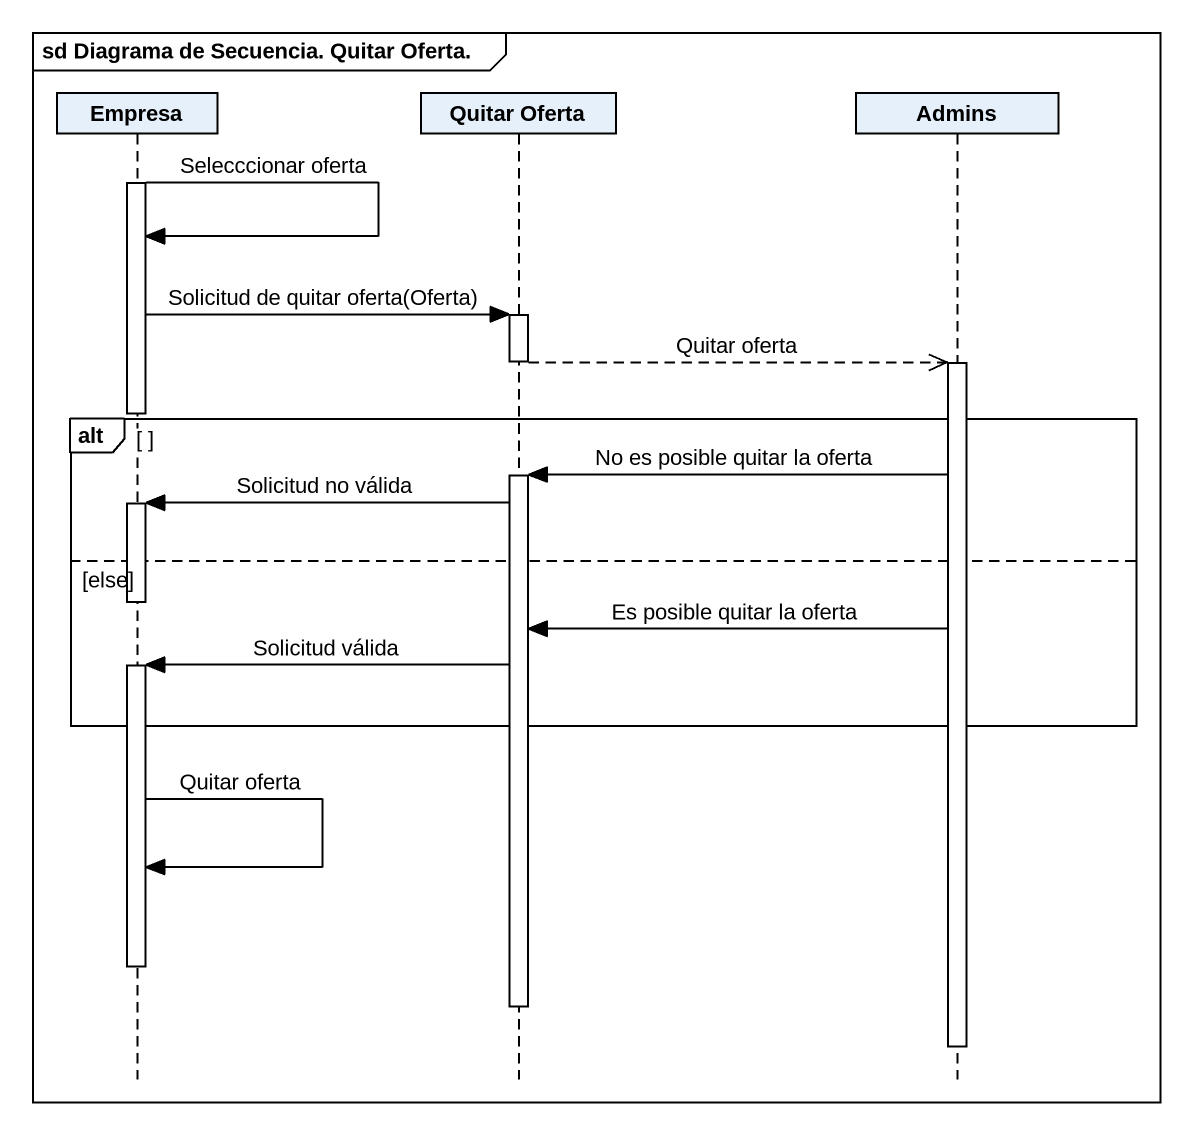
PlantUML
@startuml
mainframe sd Diagrama de Secuencia. Quitar Oferta.
hide footbox
participant Empresa
participant "Quitar Oferta" as Quitar_Oferta
participant Admins

activate Empresa
Empresa -> Empresa : Selecccionar oferta
Empresa -> Quitar_Oferta : Solicitud de quitar oferta(Oferta)
activate Quitar_Oferta
Quitar_Oferta -->> Admins : Quitar oferta
deactivate Quitar_Oferta
activate Admins
deactivate Empresa
alt
  Admins -> Quitar_Oferta : No es posible quitar la oferta
  activate Quitar_Oferta
  Quitar_Oferta -> Empresa : Solicitud no válida
  activate Empresa
else else
  deactivate Empresa
  Admins -> Quitar_Oferta : Es posible quitar la oferta
  Quitar_Oferta -> Empresa : Solicitud válida
  activate Empresa
end
Empresa -> Empresa : Quitar oferta
deactivate Empresa
deactivate Quitar_Oferta
deactivate Admins
@enduml
